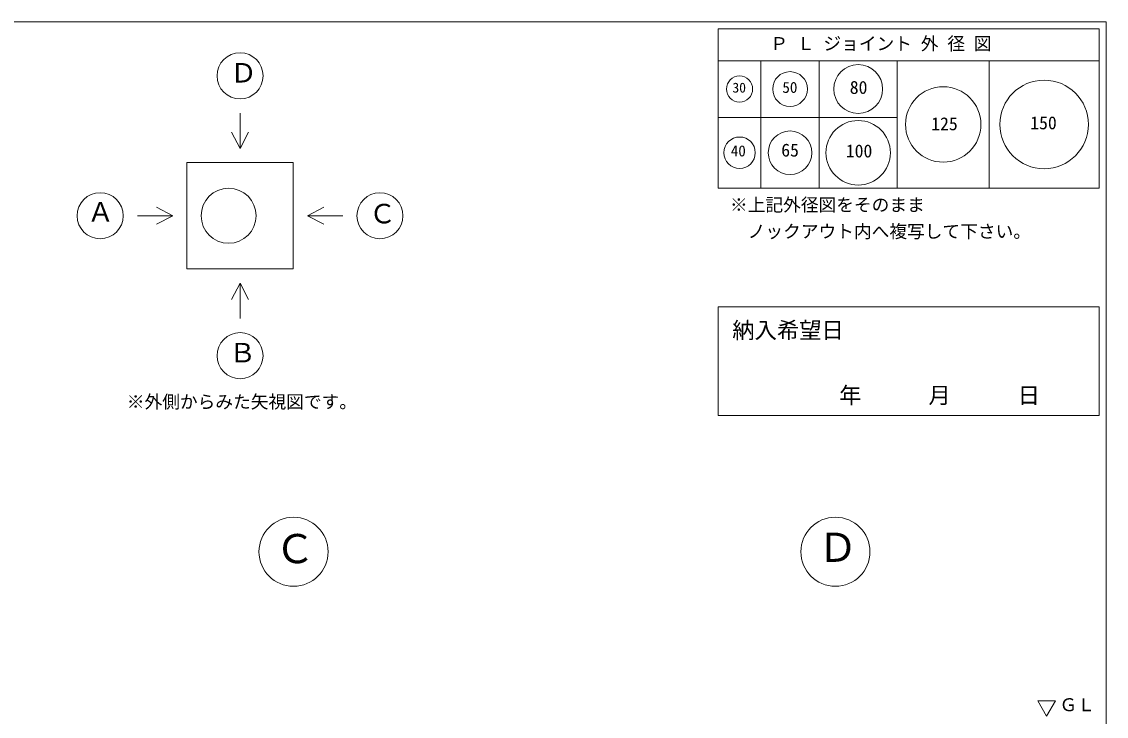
# Model space of a CAD drawing. Units: millimetres, scale not verified. Extents: x -4890 to 18489, y -2335 to 2335.
# Drawn here: x 1828 to 4890, y 374 to 2335 of the extents above; entities that cross this region are included whole.
import ezdxf
from ezdxf.enums import TextEntityAlignment as Align

# ---------------------------------------------------------------- set-up
doc = ezdxf.new("R2010")
doc.units = ezdxf.units.MM
doc.header["$LTSCALE"] = 10
for name, color, linetype, lineweight in [('0-2_waku', 7, 'Continuous', 18), ('0-3_gaikei', 7, 'Continuous', 18), ('0-7_hole', 7, 'Continuous', 18), ('0-D_文字１', 7, 'Continuous', 18)]:
    doc.layers.add(name, color=color, linetype=linetype, lineweight=lineweight)
doc.styles.add('ＭＳ ゴシック', font='')
doc.styles.get('ＭＳ ゴシック').set_extended_font_data('MS Gothic')

msp = doc.modelspace()

# ---------------------------------------------------------------- linework, layer by layer
at = {"layer": '0-2_waku'}
for p, q in [((4890.06, 2334.66), (4890.06, -1940.34)), ((3794.49, 2314.66), (3794.49, 1864.66)), ((3794.49, 2314.66), (4869.49, 2314.66)), ((3794.49, 2314.66), (4869.49, 2314.66)), ((3794.49, 2314.66), (4869.49, 2314.66)), ((3794.49, 2314.66), (3794.49, 1864.66)), ((3794.49, 2314.66), (4869.49, 2314.66)), ((3794.49, 2314.66), (4869.49, 2314.66)), ((3794.49, 2314.66), (4869.49, 2314.66)), ((4869.49, 2314.66), (4869.49, 1864.66)), ((4869.49, 2314.66), (4869.49, 1864.66)), ((3794.49, 2224.66), (4869.49, 2224.66)), ((3914.49, 2224.66), (3914.49, 1864.66)), ((4079.49, 2224.66), (4079.49, 1864.66)), ((4299.49, 2224.66), (4299.49, 1864.66)), ((4559.49, 2224.66), (4559.49, 1864.66)), ((3794.49, 2064.66), (4299.49, 2064.66)), ((3794.49, 1864.66), (4869.49, 1864.66)), ((3794.49, 1864.66), (4869.49, 1864.66))]:
    msp.add_line(p, q, dxfattribs=at)
msp.add_lwpolyline([(-1229.94, 2334.66), (4890.06, 2334.66), (4890.06, -1940.34)], dxfattribs=at)
at = {"layer": '0-3_gaikei'}
for p, q in [((2444.1, 2076.88), (2444.1, 1976.88)), ((2444.1, 1976.88), (2419.97, 2023.26)), ((2444.1, 1976.88), (2468.23, 2023.26)), ((2294.1, 1936.88), (2594.1, 1936.88)), ((2294.1, 1936.88), (2294.1, 1636.88)), ((2594.1, 1936.88), (2594.1, 1636.88)), ((2254.1, 1786.88), (2207.72, 1811.01)), ((2634.1, 1786.88), (2680.48, 1811.01)), ((2154.1, 1786.88), (2254.1, 1786.88)), ((2254.1, 1786.88), (2207.72, 1762.75)), ((2294.1, 1636.88), (2594.1, 1636.88)), ((2444.1, 1596.88), (2419.97, 1550.5)), ((2444.1, 1596.88), (2468.23, 1550.5)), ((2444.1, 1496.88), (2444.1, 1596.88))]:
    msp.add_line(p, q, dxfattribs=at)
msp.add_lwpolyline([(2734.1, 1786.88), (2634.1, 1786.88), (2680.48, 1762.75)], dxfattribs=at)
for centre, radius in [((2444.1, 2181.88), 65), ((2049.1, 1786.88), 65), ((2411.77, 1786.88), 77.58), ((2839.1, 1786.88), 65), ((2444.1, 1391.88), 65), ((2595.06, 838.41), 97.5), ((4125.06, 838.41), 97.5)]:
    msp.add_circle(centre, radius, dxfattribs=at)
at = {"layer": '0-7_hole', "lineweight": 5}
msp.add_lwpolyline([(3794.49, 1529.37), (3794.49, 1222.66), (4869.49, 1222.66), (4869.49, 1529.37)], close=True, dxfattribs=at)
msp.add_lwpolyline([(3794.49, 1529.37), (3794.49, 1222.66), (4869.49, 1222.66), (4869.49, 1529.37)], close=True, dxfattribs=at)
at = {"layer": '0-7_hole'}
for centre, radius in [((4189.49, 2144.66), 69), ((3854.49, 2144.66), 37), ((3996.99, 2144.66), 49), ((4429.49, 2044.66), 106.5), ((4714.49, 2044.66), 125), ((4189.49, 1964.66), 91), ((3996.99, 1964.66), 61.5), ((3854.49, 1964.66), 44.5)]:
    msp.add_circle(centre, radius, dxfattribs=at)
at = {"layer": '0-D_文字１'}
for p, q in [((4721.59, 374.58), (4696.39, 417.52)), ((4696.39, 417.52), (4746.79, 417.52)), ((4721.59, 374.58), (4746.79, 417.52))]:
    msp.add_line(p, q, dxfattribs=at)

# ---------------------------------------------------------------- texts
at = {"layer": '0-7_hole', "style": 'ＭＳ ゴシック'}
for s, height, p in [('30', 28.04, (3834.44, 2126.12)), ('50', 31.16, (3975.4, 2124.32)), ('80', 36.66, (4165.67, 2119.97)), ('125', 36.66, (4395.77, 2017.24)), ('150', 36.66, (4675.31, 2019.89)), ('40', 31.16, (3829.77, 1945.06)), ('65', 36.66, (3972.21, 1942.93)), ('100', 36.66, (4154.55, 1940.48)), ('納入希望日', 46.19, (3833.87, 1426.95))]:
    msp.add_text(s, height=height, dxfattribs=at).set_placement(p, align=Align.BOTTOM_LEFT)
at = {"layer": '0-D_文字１', "style": 'ＭＳ ゴシック'}
for s, height, p in [('Ｐ Ｌ ジョイント 外 径 図', 36.66, (3941.41, 2243.48)), ('Ｄ', 54.99, (2416.35, 2146.38)), ('※上記外径図をそのまま', 36.66, (3827.44, 1788.46)), ('Ａ', 54.99, (2012.66, 1753.86)), ('Ｃ', 54.99, (2808.61, 1748.9)), ('\u3000ノックアウト内へ複写して下さい。', 36.66, (3827.44, 1713.46)), ('Ｂ', 54.99, (2413.61, 1356.38)), ('\u3000\u3000\u3000年\u3000\u3000\u3000月\u3000\u3000\u3000日     ', 46.19, (3946.82, 1243.31)), ('※外側からみた矢視図です。', 36.66, (2124.3, 1232.51)), ('Ｃ', 82.48, (2542.49, 781.3)), ('Ｄ', 82.48, (4075.29, 785.01)), ('ＧＬ', 36.66, (4757.76, 377.32))]:
    msp.add_text(s, height=height, dxfattribs=at).set_placement(p, align=Align.BOTTOM_LEFT)

doc.saveas('drawing.dxf')
